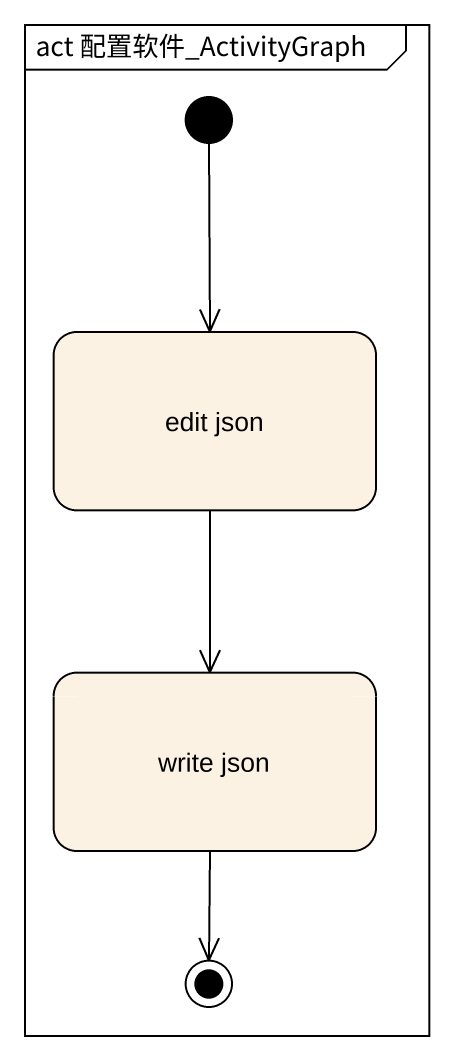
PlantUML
@startuml
mainframe act 配置软件_ActivityGraph
hide empty description
state "edit json" as edit_json
state "write json" as write_json
[*] --> edit_json
edit_json --> write_json
write_json --> [*]
@enduml
